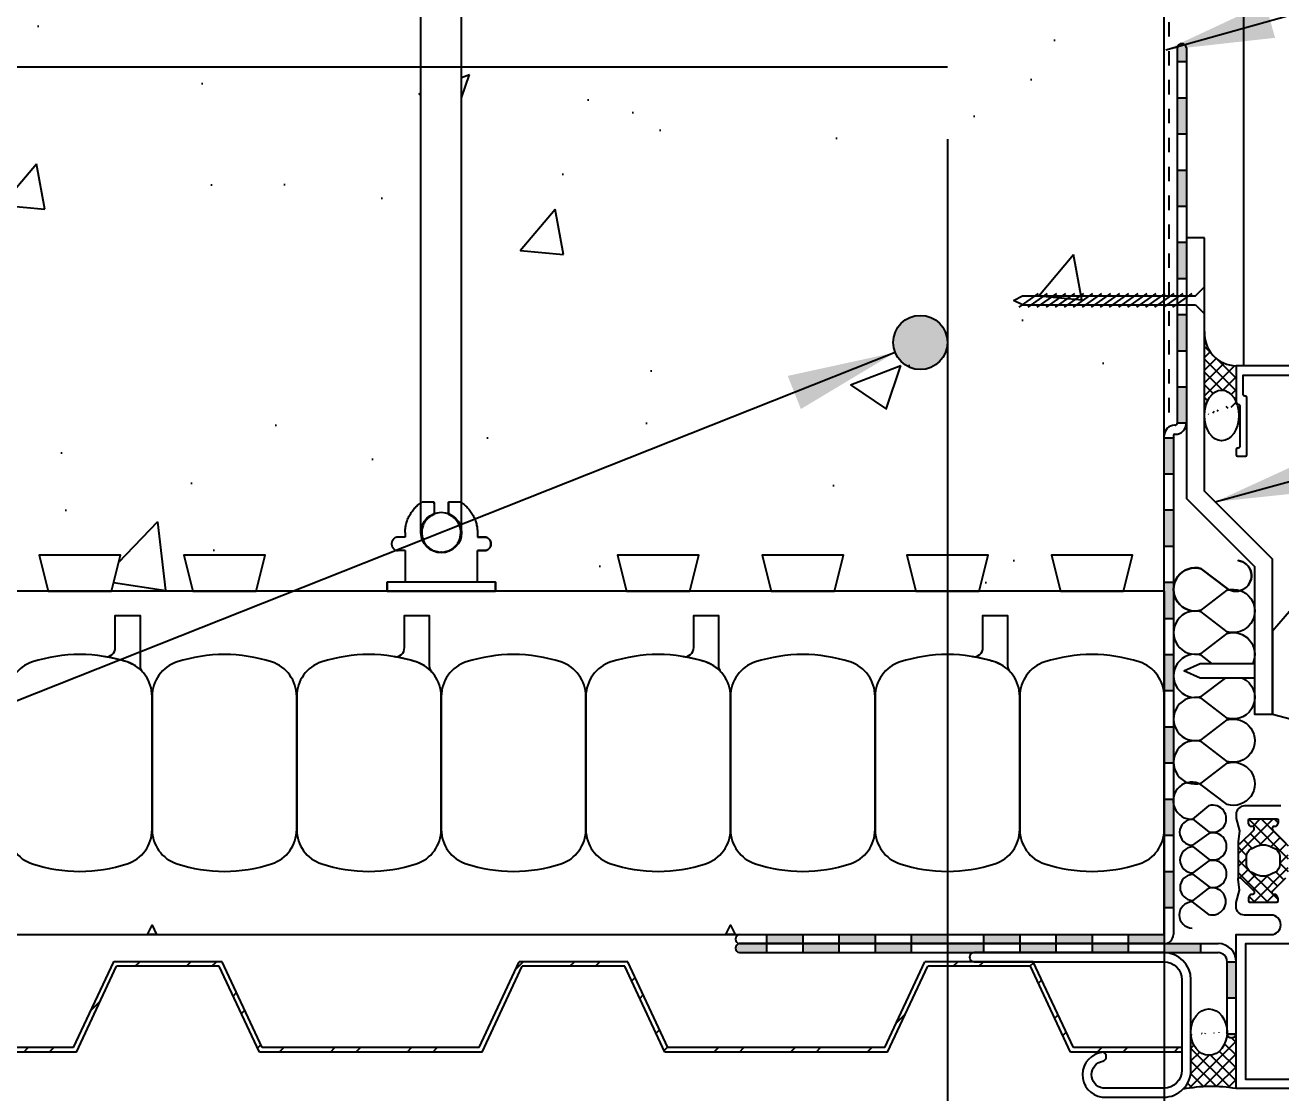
# Model space of a CAD drawing. Header units: inches. Extents: x 2883.8 to 2914.4, y 405.8 to 448.2.
# Drawn here: x 2893.68 to 2902.37, y 432.66 to 440.05 of the extents above; entities that cross this region are included whole.
import ezdxf

# ---------------------------------------------------------------- set-up
doc = ezdxf.new("R2010")
doc.units = ezdxf.units.IN
doc.header["$LTSCALE"] = 0.5
doc.header["$MEASUREMENT"] = 0
doc.linetypes.add('DASHED2', pattern=[0.375, 0.25, -0.125])
doc.layers.get('0').update_dxf_attribs({"linetype": 'CONTINUOUS'})
doc.layers.get('Defpoints').update_dxf_attribs({"linetype": 'CONTINUOUS'})
for name, color, linetype in [('HATCH', 12, 'CONTINUOUS'), ('LINE18', 9, 'CONTINUOUS'), ('line25', 2, 'CONTINUOUS'), ('LINE50', 5, 'CONTINUOUS'), ('LINE65', 3, 'CONTINUOUS'), ('LINE9', 9, 'CONTINUOUS'), ('TEXT', 4, 'CONTINUOUS')]:
    doc.layers.add(name, color=color, linetype=linetype)
doc.styles.add('DIM', font='romans.shx', dxfattribs={"width": 0.7})
doc.dimstyles.new('ext_12', dxfattribs={"dimscale": 12, "dimtxt": 0.09375, "dimasz": 0.09375, "dimexe": 0.09375, "dimexo": 0.0625, "dimgap": 0.0625, "dimtad": 1, "dimdec": 1, "dimzin": 3, "dimdsep": 46, "dimlunit": 4, "dimtxsty": 'DIM', "dimcen": 0.09, "dimdle": 0.09375, "dimclrt": 4, "dimadec": 0, "dimazin": 0, "dimtfac": 1, "dimtdec": 1, "dimtmove": 2, "dimatfit": 3, "dimfxl": 0, "dimfrac": 2, "dimtolj": 1, "dimtzin": 0, "dimarcsym": 0})
doc.dimstyles.new('ext_8', dxfattribs={"dimscale": 8, "dimtxt": 0.09375, "dimasz": 0.09375, "dimexe": 0.09375, "dimexo": 0.0625, "dimgap": 0.0625, "dimtad": 1, "dimdec": 6, "dimzin": 3, "dimdsep": 46, "dimlunit": 4, "dimtxsty": 'DIM', "dimcen": 0.09, "dimdle": 0.09375, "dimclrt": 4, "dimadec": 0, "dimazin": 0, "dimtfac": 1, "dimtdec": 6, "dimtmove": 2, "dimatfit": 3, "dimfxl": 0, "dimfrac": 2, "dimtolj": 1, "dimtzin": 0, "dimarcsym": 0})

# ---------------------------------------------------------------- blocks, each defined once
blk = doc.blocks.new('WEB_6_CENTRE_TOP')
for p, q in [((5.688, 0.1406), (0, 0.1406)), ((5.688, -0.1406), (0, -0.1406))]:
    blk.add_line(p, q)
for centre in [(0, 0), (5.688, 0)]:
    blk.add_circle(centre, 0.1406)
blk = doc.blocks.new('Connector')
blk.add_point((0.2709, 0))
at = {"layer": 'LINE9'}
for p, q in [((0, 0.375), (0, -0.375)), ((0.0624, -0.375), (0.0624, 0.375)), ((0.2812, 0.25), (0.0624, 0.25))]:
    blk.add_line(p, q, dxfattribs=at)
for points, weights in [([(0.0074, 0.375), (0.0037, 0.375), (0, 0.375)], [1, 0.972587069138, 0.950305488115]), ([(0.3272, 0.3435), (0.3082, 0.3435), (0.2812, 0.3166), (0.2812, 0.2975)], [1, 0.85355339, 0.85355339, 1]), ([(0.3281, 0.3435), (0.3272, 0.3435), (0.3272, 0.3435)], [1, 0.70710678, 1]), ([(0.375, 0.2975), (0.375, 0.3166), (0.348, 0.3435), (0.329, 0.3435)], [1, 0.85355339, 0.85355339, 1]), ([(0.4059, 0.25), (0.5456, 0.25), (0.6188, 0.131)], [0.958404415409, 0.794674173519, 0.864651571113]), ([(0.6188, 0.0524), (0.6117, 0.049), (0.6038, 0.049)], [0.83615024178, 0.892081430621, 1]), ([(0.6038, -0.049), (0.6117, -0.049), (0.6188, -0.0524)], [1, 0.89208144177, 0.836150253337]), ([(0.6188, -0.131), (0.5456, -0.25), (0.4059, -0.25)], [0.864651574428, 0.794674169686, 0.958404415195]), ([(0.2812, -0.2975), (0.2812, -0.3166), (0.3082, -0.3435), (0.3272, -0.3435)], [1, 0.85355339, 0.85355339, 1]), ([(0.3272, -0.3435), (0.2812, -0.3435), (0.2812, -0.2975)], [1, 0.70710678, 1]), ([(0.329, -0.3435), (0.348, -0.3435), (0.375, -0.3166), (0.375, -0.2975)], [1, 0.85355339, 0.85355339, 1]), ([(0.375, -0.2975), (0.375, -0.3435), (0.329, -0.3435)], [1, 0.70710678, 1]), ([(0, -0.375), (0.0037, -0.375), (0.0074, -0.375)], [0.950305488115, 0.972587069138, 1])]:
    blk.add_rational_spline(points, weights, degree=2, dxfattribs=at)
for points, degree in [([(0, 0.375), (0.0024, 0.375), (0.0049, 0.375), (0.0074, 0.375)], 3), ([(0.0074, 0.375), (0.0214, 0.375), (0.0507, 0.375), (0.0624, 0.375), (0.0624, 0.375)], 3), ([(0.2812, 0.25), (0.2812, 0.2975)], 1), ([(0.3272, 0.3435), (0.3272, 0.3435), (0.3277, 0.3435), (0.3281, 0.3435)], 3), ([(0.3281, 0.3435), (0.3285, 0.3435), (0.329, 0.3435), (0.329, 0.3435)], 3), ([(0.375, 0.25), (0.375, 0.2975)], 1), ([(0.4059, 0.25), (0.375, 0.25)], 1), ([(0.6188, 0.131), (0.6188, 0.0524)], 1), ([(0.6038, 0.049), (0.5317, 0.049)], 1), ([(0.6038, 0.049), (0.609, 0.049), (0.6142, 0.0502), (0.6188, 0.0524)], 3), ([(0.5317, -0.049), (0.6038, -0.049)], 1), ([(0.6038, -0.049), (0.5798, -0.049), (0.5557, -0.049), (0.5317, -0.049)], 3), ([(0.6188, -0.0524), (0.6142, -0.0502), (0.609, -0.049), (0.6038, -0.049)], 3), ([(0.6188, -0.0524), (0.6188, -0.131)], 1), ([(0.0624, -0.25), (0.2812, -0.25)], 1), ([(0.2812, -0.2975), (0.2812, -0.25)], 1), ([(0.2812, -0.25), (0.2812, -0.2975)], 1), ([(0.375, -0.25), (0.375, -0.2975)], 1), ([(0.375, -0.2975), (0.375, -0.25)], 1), ([(0.4059, -0.25), (0.375, -0.25)], 1), ([(0.3281, -0.3435), (0.3277, -0.3435), (0.3272, -0.3435), (0.3272, -0.3435)], 3), ([(0.329, -0.3435), (0.329, -0.3435), (0.3285, -0.3435), (0.3281, -0.3435)], 3), ([(0.0074, -0.375), (0.0049, -0.375), (0.0024, -0.375), (0, -0.375)], 3), ([(0.0624, -0.375), (0.0624, -0.375), (0.0507, -0.375), (0.0214, -0.375), (0.0074, -0.375)], 3)]:
    blk.add_open_spline(points, degree=degree, dxfattribs=at)
for points, weights, knots in [([(0.0624, 0.375), (0.0624, 0.375), (0.0463, 0.375), (0.0302, 0.375), (0.0074, 0.375)], [0.868718858569, 0.861102746415, 1, 0.861102734288, 0.868718859898], [0, 0, 0, 0.5, 0.5, 1, 1, 1]), ([(0.5317, 0.049), (0.4717, 0.2031), (0.3327, 0.1134), (0.157, 0), (0.3327, -0.1134), (0.4717, -0.2031), (0.5317, -0.049)], [0.899508922286, 0.599718215298, 1, 0.54226024, 1, 0.599718224335, 0.899508908749], [0, 0, 0, 0.318112, 0.318112, 0.681888, 0.681888, 1, 1, 1]), ([(0.0074, -0.375), (0.0302, -0.375), (0.0463, -0.375), (0.0624, -0.375), (0.0624, -0.375)], [0.868718859319, 0.861102739573, 1, 0.861102742958, 0.868718858948], [0, 0, 0, 0.5, 0.5, 1, 1, 1])]:
    blk.add_rational_spline(points, weights, degree=2, knots=knots, dxfattribs=at)
for points in [[(0.4059, 0.25), (0.4059, 0.25), (0.4059, 0.25), (0.4059, 0.25), (0.4059, 0.25), (0.4059, 0.25), (0.4059, 0.25)], [(0.4059, 0.25), (0.4059, 0.25), (0.4059, 0.25), (0.4059, 0.25), (0.4059, 0.25), (0.4059, 0.25), (0.4059, 0.25)], [(0.4059, 0.25), (0.4059, 0.25), (0.4059, 0.25), (0.4059, 0.25), (0.4059, 0.25), (0.4059, 0.25), (0.4059, 0.25)], [(0.4059, 0.25), (0.4059, 0.25), (0.4059, 0.25), (0.4059, 0.25), (0.4059, 0.25), (0.4059, 0.25), (0.4059, 0.25)], [(0.4059, 0.25), (0.4059, 0.25), (0.4059, 0.25), (0.4059, 0.25), (0.4059, 0.25), (0.4059, 0.25), (0.4059, 0.25)], [(0.4059, 0.25), (0.4059, 0.25), (0.4059, 0.25), (0.4059, 0.25), (0.4059, 0.25), (0.4059, 0.25), (0.4059, 0.25)], [(0.4059, 0.25), (0.4059, 0.25), (0.4059, 0.25), (0.4059, 0.25), (0.4059, 0.25), (0.4059, 0.25), (0.4059, 0.25)], [(0.4059, 0.25), (0.4059, 0.25), (0.4059, 0.25), (0.4059, 0.25), (0.4059, 0.25), (0.4059, 0.25), (0.4059, 0.25)], [(0.4059, 0.25), (0.4059, 0.25), (0.4059, 0.25), (0.4059, 0.25), (0.4059, 0.25), (0.4059, 0.25), (0.4059, 0.25)], [(0.4059, 0.25), (0.4059, 0.25), (0.4059, 0.25), (0.4059, 0.25), (0.4059, 0.25), (0.4059, 0.25), (0.4059, 0.25)], [(0.4059, 0.25), (0.4059, 0.25), (0.4059, 0.25), (0.4059, 0.25), (0.4059, 0.25), (0.4059, 0.25), (0.4059, 0.25)], [(0.4059, 0.25), (0.4059, 0.25), (0.4059, 0.25), (0.4059, 0.25), (0.4059, 0.25), (0.4059, 0.25), (0.4059, 0.25)], [(0.4059, 0.25), (0.4059, 0.25), (0.4059, 0.25), (0.4059, 0.25), (0.4059, 0.25), (0.4059, 0.25), (0.4059, 0.25)], [(0.4059, 0.25), (0.4059, 0.25), (0.4059, 0.25), (0.4059, 0.25), (0.4059, 0.25), (0.4059, 0.25), (0.4059, 0.25)], [(0.4059, 0.25), (0.4059, 0.25), (0.4059, 0.25), (0.4059, 0.25), (0.4059, 0.25), (0.4059, 0.25), (0.4059, 0.25)], [(0.4059, 0.25), (0.4059, 0.25), (0.4059, 0.25), (0.4059, 0.25), (0.4059, 0.25), (0.4059, 0.25), (0.4059, 0.25)], [(0.4059, 0.25), (0.4059, 0.25), (0.4059, 0.25), (0.4059, 0.25), (0.4059, 0.25), (0.4059, 0.25), (0.4059, 0.25)], [(0.4059, 0.25), (0.4059, 0.25), (0.4059, 0.25), (0.4059, 0.25), (0.4059, 0.25), (0.4059, 0.25), (0.4059, 0.25)], [(0.4059, 0.25), (0.4059, 0.25), (0.4059, 0.25), (0.4059, 0.25), (0.4059, 0.25), (0.4059, 0.25), (0.4059, 0.25)], [(0.4059, 0.25), (0.4059, 0.25), (0.4059, 0.25), (0.4059, 0.25), (0.4059, 0.25), (0.4059, 0.25), (0.4059, 0.25)], [(0.4059, 0.25), (0.4059, 0.25), (0.4059, 0.25), (0.4059, 0.25), (0.4059, 0.25), (0.4059, 0.25), (0.4059, 0.25)], [(0.4059, 0.25), (0.4059, 0.25), (0.4059, 0.25), (0.4059, 0.25), (0.4059, 0.25), (0.4059, 0.25), (0.4059, 0.25)], [(0.4059, 0.25), (0.4059, 0.25), (0.4059, 0.25), (0.4059, 0.25), (0.4059, 0.25), (0.4059, 0.25), (0.4059, 0.25)], [(0.4059, 0.25), (0.4059, 0.25), (0.4059, 0.25), (0.4059, 0.25), (0.4059, 0.25), (0.4059, 0.25), (0.4059, 0.25)], [(0.6188, 0.131), (0.6188, 0.131), (0.6188, 0.131), (0.6188, 0.131), (0.6188, 0.131), (0.6188, 0.131), (0.6188, 0.131)], [(0.6188, 0.131), (0.6188, 0.131), (0.6188, 0.131), (0.6188, 0.131), (0.6188, 0.131), (0.6188, 0.131), (0.6188, 0.131)], [(0.6188, 0.131), (0.6188, 0.131), (0.6188, 0.131), (0.6188, 0.131), (0.6188, 0.131), (0.6188, 0.131), (0.6188, 0.131)], [(0.6188, 0.131), (0.6188, 0.131), (0.6188, 0.131), (0.6188, 0.131), (0.6188, 0.131), (0.6188, 0.131), (0.6188, 0.131)], [(0.5317, 0.049), (0.5317, 0.049), (0.5317, 0.049), (0.5317, 0.049), (0.5317, 0.049), (0.5317, 0.049), (0.5317, 0.049)], [(0.5317, 0.049), (0.5317, 0.049), (0.5317, 0.049), (0.5317, 0.049), (0.5317, 0.049), (0.5317, 0.049), (0.5317, 0.049)], [(0.5317, 0.049), (0.5317, 0.049), (0.5317, 0.049), (0.5317, 0.049), (0.5317, 0.049), (0.5317, 0.049), (0.5317, 0.049)], [(0.5317, 0.049), (0.5317, 0.049), (0.5317, 0.049), (0.5317, 0.049), (0.5317, 0.049), (0.5317, 0.049), (0.5317, 0.049)], [(0.5317, 0.049), (0.5317, 0.049), (0.5317, 0.049), (0.5317, 0.049), (0.5317, 0.049), (0.5317, 0.049), (0.5317, 0.049)], [(0.5317, 0.049), (0.5317, 0.049), (0.5317, 0.049), (0.5317, 0.049), (0.5317, 0.049), (0.5317, 0.049), (0.5317, 0.049)], [(0.5317, 0.049), (0.5317, 0.049), (0.5317, 0.049), (0.5317, 0.049), (0.5317, 0.049), (0.5317, 0.049), (0.5317, 0.049)], [(0.5317, 0.049), (0.5317, 0.049), (0.5317, 0.049), (0.5317, 0.049), (0.5317, 0.049), (0.5317, 0.049), (0.5317, 0.049)], [(0.5317, 0.049), (0.5317, 0.049), (0.5317, 0.049), (0.5317, 0.049), (0.5317, 0.049), (0.5317, 0.049), (0.5317, 0.049)], [(0.5317, 0.049), (0.5317, 0.049), (0.5317, 0.049), (0.5317, 0.049), (0.5317, 0.049), (0.5317, 0.049), (0.5317, 0.049)], [(0.6038, 0.049), (0.6038, 0.049), (0.6038, 0.049), (0.6038, 0.049), (0.6038, 0.049), (0.6038, 0.049), (0.6038, 0.049)], [(0.6038, 0.049), (0.6038, 0.049), (0.6038, 0.049), (0.6038, 0.049), (0.6038, 0.049), (0.6038, 0.049), (0.6038, 0.049)], [(0.6038, 0.049), (0.6038, 0.049), (0.6038, 0.049), (0.6038, 0.049), (0.6038, 0.049), (0.6038, 0.049), (0.6038, 0.049)], [(0.6038, 0.049), (0.6038, 0.049), (0.6038, 0.049), (0.6038, 0.049), (0.6038, 0.049), (0.6038, 0.049), (0.6038, 0.049)], [(0.5317, -0.049), (0.5317, -0.049), (0.5317, -0.049), (0.5317, -0.049), (0.5317, -0.049), (0.5317, -0.049), (0.5317, -0.049)], [(0.5317, -0.049), (0.5317, -0.049), (0.5317, -0.049), (0.5317, -0.049), (0.5317, -0.049), (0.5317, -0.049), (0.5317, -0.049)], [(0.5317, -0.049), (0.5317, -0.049), (0.5317, -0.049), (0.5317, -0.049), (0.5317, -0.049), (0.5317, -0.049), (0.5317, -0.049)], [(0.5317, -0.049), (0.5317, -0.049), (0.5317, -0.049), (0.5317, -0.049), (0.5317, -0.049), (0.5317, -0.049), (0.5317, -0.049)], [(0.6038, -0.049), (0.6038, -0.049), (0.6038, -0.049), (0.6038, -0.049), (0.6038, -0.049), (0.6038, -0.049), (0.6038, -0.049)], [(0.6038, -0.049), (0.6038, -0.049), (0.6038, -0.049), (0.6038, -0.049), (0.6038, -0.049), (0.6038, -0.049), (0.6038, -0.049)], [(0.6038, -0.049), (0.6038, -0.049), (0.6038, -0.049), (0.6038, -0.049), (0.6038, -0.049), (0.6038, -0.049), (0.6038, -0.049)], [(0.6038, -0.049), (0.6038, -0.049), (0.6038, -0.049), (0.6038, -0.049), (0.6038, -0.049), (0.6038, -0.049), (0.6038, -0.049)], [(0.6038, -0.049), (0.6038, -0.049), (0.6038, -0.049), (0.6038, -0.049), (0.6038, -0.049), (0.6038, -0.049), (0.6038, -0.049)], [(0.6038, -0.049), (0.6038, -0.049), (0.6038, -0.049), (0.6038, -0.049), (0.6038, -0.049), (0.6038, -0.049), (0.6038, -0.049)], [(0.6038, -0.049), (0.6038, -0.049), (0.6038, -0.049), (0.6038, -0.049), (0.6038, -0.049), (0.6038, -0.049), (0.6038, -0.049)], [(0.6038, -0.049), (0.6038, -0.049), (0.6038, -0.049), (0.6038, -0.049), (0.6038, -0.049), (0.6038, -0.049), (0.6038, -0.049)], [(0.6188, -0.131), (0.6188, -0.131), (0.6188, -0.131), (0.6188, -0.131), (0.6188, -0.131), (0.6188, -0.131), (0.6188, -0.131)], [(0.6188, -0.131), (0.6188, -0.131), (0.6188, -0.131), (0.6188, -0.131), (0.6188, -0.131), (0.6188, -0.131), (0.6188, -0.131)], [(0.6188, -0.131), (0.6188, -0.131), (0.6188, -0.131), (0.6188, -0.131), (0.6188, -0.131), (0.6188, -0.131), (0.6188, -0.131)], [(0.6188, -0.131), (0.6188, -0.131), (0.6188, -0.131), (0.6188, -0.131), (0.6188, -0.131), (0.6188, -0.131), (0.6188, -0.131)], [(0.4059, -0.25), (0.4059, -0.25), (0.4059, -0.25), (0.4059, -0.25), (0.4059, -0.25), (0.4059, -0.25), (0.4059, -0.25)], [(0.4059, -0.25), (0.4059, -0.25), (0.4059, -0.25), (0.4059, -0.25), (0.4059, -0.25), (0.4059, -0.25), (0.4059, -0.25)], [(0.4059, -0.25), (0.4059, -0.25), (0.4059, -0.25), (0.4059, -0.25), (0.4059, -0.25), (0.4059, -0.25), (0.4059, -0.25)], [(0.4059, -0.25), (0.4059, -0.25), (0.4059, -0.25), (0.4059, -0.25), (0.4059, -0.25), (0.4059, -0.25), (0.4059, -0.25)], [(0.4059, -0.25), (0.4059, -0.25), (0.4059, -0.25), (0.4059, -0.25), (0.4059, -0.25), (0.4059, -0.25), (0.4059, -0.25)], [(0.4059, -0.25), (0.4059, -0.25), (0.4059, -0.25), (0.4059, -0.25), (0.4059, -0.25), (0.4059, -0.25), (0.4059, -0.25)], [(0.4059, -0.25), (0.4059, -0.25), (0.4059, -0.25), (0.4059, -0.25), (0.4059, -0.25), (0.4059, -0.25), (0.4059, -0.25)], [(0.4059, -0.25), (0.4059, -0.25), (0.4059, -0.25), (0.4059, -0.25), (0.4059, -0.25), (0.4059, -0.25), (0.4059, -0.25)], [(0.4059, -0.25), (0.4059, -0.25), (0.4059, -0.25), (0.4059, -0.25), (0.4059, -0.25), (0.4059, -0.25), (0.4059, -0.25)], [(0.4059, -0.25), (0.4059, -0.25), (0.4059, -0.25), (0.4059, -0.25), (0.4059, -0.25), (0.4059, -0.25), (0.4059, -0.25)], [(0.4059, -0.25), (0.4059, -0.25), (0.4059, -0.25), (0.4059, -0.25), (0.4059, -0.25), (0.4059, -0.25), (0.4059, -0.25)]]:
    blk.add_open_spline(points, degree=3, knots=[0, 0, 0, 0, 1, 1, 1, 1, 1, 1, 1], dxfattribs=at)
blk = doc.blocks.new('*D9')
at = {"layer": 'Defpoints', "color": 0}
for p in [(2900.0624, 439.7588), (2901.5624, 436.1315), (2901.5624, 428.3287)]:
    blk.add_point(p, dxfattribs=at)
at = {"layer": 'TEXT', "color": 0, "lineweight": -2}
for p, q in [((2900.0624, 439.2588), (2900.0624, 427.5787)), ((2901.5624, 435.6315), (2901.5624, 427.5787)), ((2899.5624, 428.3287), (2899.0624, 428.3287)), ((2900.0624, 428.3287), (2901.5624, 428.3287)), ((2902.0624, 428.3287), (2902.5624, 428.3287))]:
    blk.add_line(p, q, dxfattribs=at)
at = {"layer": 'TEXT', "color": 0}
for points in [[(2899.5624, 428.412), (2899.5624, 428.2453), (2900.0624, 428.3287)], [(2902.0624, 428.412), (2902.0624, 428.2453), (2901.5624, 428.3287)]]:
    blk.add_solid(points, dxfattribs=at)
at = {"layer": 'TEXT', "color": 4, "insert": (2900.7908, 426.0118), "char_height": 0.5, "attachment_point": 5, "style": 'DIM'}
blk.add_mtext('\\A1;1 1/2" \\P (38mm)MIN. \\PCOVER', dxfattribs=at)

msp = doc.modelspace()

# ---------------------------------------------------------------- hatches: boundary and pattern name
at = {"layer": 'HATCH'}
h = msp.add_hatch(dxfattribs=at)
h.set_pattern_fill('AR-CONC', color=256, scale=0.5)
h.set_pattern_definition([(50, (0, 0), (3.586301, -0.3137607), [0.375, -4.125]), (355, (0, 0), (-0.6937567, 3.7609607), [0.3, -3.3]), (100.45144, (0.299, -0.026), (2.8925442, 3.4472), [0.318701, -3.5057106]), (46.1842, (0, 1), (5.3362067, -0.8275964), [0.5625, -6.1875]), (96.63564, (0.4447, 0.931), (4.67331, 4.870593), [0.478052, -5.258569]), (351.18416, (0, 1), (4.67331, 4.870593), [0.45, -4.95]), (21, (0.5, 0.75), (2.9845353, -2.0130945), [0.375, -4.125]), (326, (0.5, 0.75), (1.2165767, 3.62575), [0.3, -3.3]), (71.45144, (0.7487, 0.5822), (4.201112, 1.6126558), [0.318701, -3.5057106]), (37.5, (0, 0), (0.0607993, 1.66446927), [0, -3.26, 0, -3.35, 0, -3.3125]), (7.5, (0, 0), (1.3153477, 1.9720586), [0, -1.91, 0, -3.185, 0, -1.2625]), (327.5, (-1.115, 0), (2.6691122, -0.11277436), [0, -1.25, 0, -3.9, 0, -5.175]), (317.5, (-1.615, 0), (2.9159308, 0.500525), [0, -1.625, 0, -2.59, 0, -3.675])])
h.paths.add_polyline_path([(2889.4373201, 442.6315058), (2889.84353, 442.6315058), (2889.781198, 442.3815058), (2890.34353, 442.3815058), (2890.281198, 442.6315058), (2890.84353, 442.6315058), (2890.781198, 442.3815058), (2891.34353, 442.3815058), (2891.281198, 442.6315058), (2891.84353, 442.6315058), (2891.781198, 442.3815058), (2892.34353, 442.3815058), (2892.281198, 442.6315058), (2892.84353, 442.6315058), (2892.781198, 442.3815058), (2893.34353, 442.3815058), (2893.281198, 442.6315058), (2893.84353, 442.6315058), (2893.781198, 442.3815058), (2894.34353, 442.3815058), (2894.281198, 442.6315058), (2894.84353, 442.6315058), (2894.781198, 442.3815058), (2895.34353, 442.3815058), (2895.281198, 442.6315058), (2896.1873648, 442.6315058), (2896.1873648, 442.569088), (2896.3123645, 442.569088), (2896.3123645, 442.3502884), (2896.2648646, 442.3502884), (2896.2314097, 442.3358599), (2896.2188725, 442.3016913), (2896.2326387, 442.2697135), (2896.2648646, 442.2565386), (2896.3123645, 442.2565386), (2896.3169559, 442.1778962), (2896.3441243, 442.1036413), (2896.3779774, 442.0567653), (2896.4216943, 442.0189204), (2896.4216943, 436.7441616), (2896.3708201, 436.6981502), (2896.334366, 436.640044), (2896.315123, 436.5745283), (2896.3123645, 436.5065433), (2896.2648646, 436.5065433), (2896.2326387, 436.4933684), (2896.2188725, 436.4613906), (2896.2314097, 436.427222), (2896.2648646, 436.4127935), (2896.3123645, 436.4127935), (2896.3123645, 436.193994), (2896.1873648, 436.193994), (2896.1873648, 436.1315058), (2895.281198, 436.1315058), (2895.34353, 436.3815058), (2894.781198, 436.3815058), (2894.84353, 436.1315058), (2894.281198, 436.1315058), (2894.34353, 436.3815058), (2893.781198, 436.3815058), (2893.84353, 436.1315058), (2893.281198, 436.1315058), (2893.34353, 436.3815058), (2892.781198, 436.3815058), (2892.84353, 436.1315058), (2892.281198, 436.1315058), (2892.34353, 436.3815058), (2891.781198, 436.3815058), (2891.84353, 436.1315058), (2891.281198, 436.1315058), (2891.34353, 436.3815058), (2890.781198, 436.3815058), (2890.84353, 436.1315058), (2890.281198, 436.1315058), (2890.34353, 436.3815058), (2889.781198, 436.3815058), (2889.84353, 436.1315058), (2889.4373201, 436.1315058), (2889.4373201, 437.8817097), (2888.4373201, 438.8817097), (2890.4373201, 438.8817097), (2889.4373201, 439.8817097)])
h.paths.add_polyline_path([(2896.9373633, 442.6315384), (2897.84353, 442.6315058), (2897.781198, 442.3815058), (2898.34353, 442.3815058), (2898.281198, 442.6315058), (2898.84353, 442.6315058), (2898.781198, 442.3815058), (2899.34353, 442.3815058), (2899.281198, 442.6315058), (2899.84353, 442.6315058), (2899.781198, 442.3815058), (2900.34353, 442.3815058), (2900.281198, 442.6315058), (2900.84353, 442.6315058), (2900.781198, 442.3815058), (2901.34353, 442.3815058), (2901.2811917, 442.6315313), (2901.562364, 442.6315384), (2901.562364, 436.1315058), (2901.281198, 436.1315058), (2901.34353, 436.3815058), (2900.781198, 436.3815058), (2900.84353, 436.1315058), (2900.281198, 436.1315058), (2900.34353, 436.3815058), (2899.781198, 436.3815058), (2899.84353, 436.1315058), (2899.281198, 436.1315058), (2899.34353, 436.3815058), (2898.781198, 436.3815058), (2898.84353, 436.1315058), (2898.281198, 436.1315058), (2898.34353, 436.3815058), (2897.781198, 436.3815058), (2897.84353, 436.1315058), (2896.9373633, 436.1315058), (2896.9373632, 436.193994), (2896.8123635, 436.193994), (2896.8123635, 436.4127935), (2896.8606354, 436.4128), (2896.893281, 436.4271824), (2896.9058633, 436.4605434), (2896.8926622, 436.4927961), (2896.8606357, 436.5065368), (2896.8123635, 436.5065433), (2896.8096011, 436.5745548), (2896.7903399, 436.6400931), (2896.7538559, 436.6982123), (2896.7029443, 436.7442224), (2896.7029443, 442.0188595), (2896.7467136, 442.0567249), (2896.7806031, 442.1036402), (2896.8077721, 442.1778955), (2896.8123635, 442.2565386), (2896.8598634, 442.2565386), (2896.89239, 442.2700114), (2896.9058633, 442.303851), (2896.8925453, 442.3366596), (2896.8598634, 442.3502884), (2896.8123635, 442.3502884), (2896.8123635, 442.569088), (2896.9373632, 442.569088)])
h = msp.add_hatch(color=7, dxfattribs=at)
h.dxf.hatch_style = 1
h.paths.add_polyline_path([(2898.812364, 433.6940058), (2898.624864, 433.6940058, 0.860780181), (2898.624864, 433.6315058), (2898.812364, 433.6315058)])
h.paths.add_polyline_path([(2899.062364, 433.7565058), (2898.812364, 433.7565058), (2898.812364, 433.6940058), (2899.062364, 433.6940058)])
h.paths.add_polyline_path([(2899.312364, 433.6940058), (2899.062364, 433.6940058), (2899.062364, 433.6315058), (2899.312364, 433.6315058)])
h.paths.add_polyline_path([(2899.562364, 433.7565058), (2899.312364, 433.7565058), (2899.312364, 433.6940058), (2899.562364, 433.6940058)])
h.paths.add_polyline_path([(2899.812364, 433.6940058), (2899.562364, 433.6940058), (2899.562364, 433.6315058), (2899.812364, 433.6315058)])
h.paths.add_polyline_path([(2900.062364, 433.7565058), (2899.812364, 433.7565058), (2899.812364, 433.6940058), (2900.062364, 433.6940058)])
h.paths.add_polyline_path([(2900.312364, 433.6940058), (2900.062364, 433.6940058), (2900.062364, 433.6315058), (2900.312364, 433.6315058)])
h.paths.add_polyline_path([(2900.562364, 433.7565058), (2900.312364, 433.7565058), (2900.312364, 433.6940058), (2900.562364, 433.6940058)])
h.paths.add_polyline_path([(2900.812364, 433.6940058), (2900.562364, 433.6940058), (2900.562364, 433.6315062), (2900.812364, 433.6315061)])
h.paths.add_polyline_path([(2901.062364, 433.7565058), (2900.812364, 433.7565058), (2900.812364, 433.6940058), (2901.062364, 433.6940058)])
h.paths.add_polyline_path([(2901.312364, 433.6940058), (2901.062364, 433.6940058), (2901.062364, 433.631506), (2901.312364, 433.6315059)])
h.paths.add_polyline_path([(2901.562364, 433.7565058), (2901.312364, 433.7565058), (2901.312364, 433.6940058), (2901.562364, 433.6940058)])
h.paths.add_polyline_path([(2901.812364, 433.6940058), (2901.562364, 433.6940058), (2901.562364, 433.6315058), (2901.812364, 433.6315058)])
h.paths.add_polyline_path([(2902.0589648, 433.5690058), (2901.9964648, 433.5690058), (2901.9964648, 433.3190058), (2902.0589648, 433.3190058)])
h.paths.add_polyline_path([(2902.0588326, 433.0690058), (2901.9965971, 433.0690058, 0.870728546)])
h.paths.add_polyline_path([(2901.624864, 434.1940058), (2901.562364, 434.1940058), (2901.562364, 433.9440058), (2901.624864, 433.9440058)])
h.paths.add_polyline_path([(2901.624864, 434.665065, -0.056600039), (2901.6242064, 434.6940058), (2901.562364, 434.6940058), (2901.562364, 434.4440058), (2901.624864, 434.4440058)])
h.paths.add_polyline_path([(2901.624864, 435.1940058), (2901.562364, 435.1940058), (2901.562364, 434.9440058), (2901.624864, 434.9440058)])
h.paths.add_polyline_path([(2901.624864, 435.6940058), (2901.562364, 435.6940058), (2901.562364, 435.4440058), (2901.624864, 435.4440058)])
h.paths.add_polyline_path([(2901.624864, 436.1940058), (2901.562364, 436.1940058), (2901.562364, 435.9440058), (2901.624864, 435.9440058)])
h.paths.add_polyline_path([(2901.624864, 436.6940058), (2901.562364, 436.6940058), (2901.562364, 436.4440058), (2901.624864, 436.4440058)])
h.paths.add_polyline_path([(2901.624864, 437.1940058), (2901.562364, 437.1940058), (2901.562364, 436.9440058), (2901.624864, 436.9440058)])
h.paths.add_polyline_path([(2901.7152148, 437.5458348), (2901.6527148, 437.5458348), (2901.6527148, 437.2958348), (2901.7152148, 437.2958348)])
h.paths.add_polyline_path([(2901.7152148, 438.0458348), (2901.6527148, 438.0458348), (2901.6527148, 437.7958348), (2901.7152148, 437.7958348)])
h.paths.add_polyline_path([(2901.7152148, 438.5458348), (2901.6527148, 438.5458348), (2901.6527148, 438.2958348), (2901.7152148, 438.2958348)])
h.paths.add_polyline_path([(2901.7152148, 439.0458348), (2901.6527148, 439.0458348), (2901.6527148, 438.7958348), (2901.7152148, 438.7958348)])
h.paths.add_polyline_path([(2901.7152148, 439.5458348), (2901.6527148, 439.5458348), (2901.6527148, 439.2958348), (2901.7152148, 439.2958348)])
h.paths.add_polyline_path([(2901.7152148, 439.8923034, 0.885237888), (2901.6527148, 439.8923034), (2901.6527148, 439.7958348), (2901.7152148, 439.7958348)])
h = msp.add_hatch(dxfattribs=at)
h.set_pattern_fill('ANSI37', color=256, scale=0.5, angle=90, style=0)
edge = h.paths.add_edge_path()
edge.add_ellipse((2901.8710643, 433.0816917), major_axis=(0, -0.1604674), ratio=0.781471039, start_angle=-83.51982974, end_angle=90, ccw=False)
edge.add_line((2901.7464648, 433.0635815), (2901.7464648, 432.8190058))
edge.add_arc((2901.5589648, 432.8190058), 0.1875, -45, 0, ccw=False)
edge.add_arc((2901.8894306, 431.6642857), 1.0411163, 80.62828382, 100.95677121, ccw=False)
edge.add_line((2902.0589648, 432.6915058), (2902.0589648, 433.0690058))
edge.add_arc((2902.0277821, 433.0734017), 0.031491, 186.02171291, 351.97587631, ccw=False)
edge.add_line((2901.9964648, 433.0700981), (2901.9964648, 433.0816917))
edge = h.paths.add_edge_path()
edge.add_ellipse((2901.958911, 437.3477444), major_axis=(0, 0.1754127), ratio=0.67666753, start_angle=-57.31939609, end_angle=90, ccw=False)
edge.add_line((2902.0588167, 437.4424595), (2902.0588167, 437.6915058))
edge.add_arc((2902.0640565, 437.9156189), 0.2241743, 183.12184608, 268.66066598, ccw=False)
edge.add_line((2901.8402148, 437.9034105), (2901.8402148, 437.3477444))
h = msp.add_hatch(dxfattribs=at)
h.set_pattern_fill('ANSI37', color=256, scale=0.5, angle=90, style=0)
h.set_pattern_definition([(135, (3423.67642, -2286.6965), (-0.0441941738, -0.0441941738), []), (225, (3423.67642, -2286.6965), (0.0441941738, -0.0441941738), [])])
h.paths.add_polyline_path([(2903.2178516, 433.9465756), (2903.4647818, 433.9465756, -0.973119194), (2903.4699578, 433.7566469), (2903.2179048, 433.7565059, -1.000279793)])
h.paths.add_polyline_path([(2903.3413167, 433.7640058, 1), (2903.3413167, 433.9390756, 1)], flags=16)
h.paths.add_polyline_path([(2903.5592841, 435.1174053), (2903.5592841, 435.2422992, -0.392740857), (2903.5850059, 435.2228346), (2903.6959836, 434.9465756), (2903.5914137, 434.9465756, 0.3145636), (2903.2481354, 435.0004484), (2903.2216232, 435.0044839), (2903.2216232, 435.0309531, -0.14944307), (2903.340687, 435.1334384), (2903.3412841, 435.1334384, 0.192913489), (2903.3620015, 435.1417407, -0.089226471), (2903.4560545, 435.1560392), (2903.4593837, 435.1371585, 0.315298789), (2903.4619794, 435.1345627)])
h.paths.add_polyline_path([(2902.180428, 434.4796634, 0.772597808), (2902.1657476, 434.5047062, -0.343148792), (2902.1543716, 434.5093304), (2902.1450366, 434.525499, -0.131652498), (2902.1439648, 434.529499), (2902.1439648, 434.5483554, -0.414213562), (2902.1519648, 434.5563554), (2902.3409648, 434.5563554, -0.414213562), (2902.3489648, 434.5483554), (2902.3489648, 434.529499, -0.131652498), (2902.3478931, 434.525499), (2902.3385581, 434.5093304, -0.343148792), (2902.3271821, 434.5047062, 0.772597808), (2902.3125017, 434.4796634), (2902.4199045, 434.3722607), (2902.4199045, 434.165751), (2902.3125017, 434.0583483, 0.772597808), (2902.3271821, 434.0333054, -0.343148792), (2902.3385581, 434.0286813), (2902.3478931, 434.0125127, -0.131652498), (2902.3489648, 434.0085127), (2902.3489648, 433.9896563, -0.414213562), (2902.3409648, 433.9816563), (2902.1519648, 433.9816563, -0.414213562), (2902.1439648, 433.9896563), (2902.1439648, 434.0085127, -0.131652498), (2902.1450366, 434.0125127), (2902.1543716, 434.0286813, -0.343148792), (2902.1657476, 434.0333054, 0.772597808), (2902.180428, 434.0583483), (2902.0730252, 434.165751), (2902.0730252, 434.3722607)])
h.paths.add_polyline_path([(2902.3614648, 434.2966671), (2902.3614648, 434.241495, -0.323848429), (2902.320227, 434.1845039, -0.32650162), (2902.1727027, 434.1845039, -0.32384844), (2902.1314648, 434.241495), (2902.1314648, 434.2966671, -0.323848435), (2902.1727027, 434.3536582, -0.32650162), (2902.320227, 434.3536582, -0.323848435)], flags=16)
h = msp.add_hatch(dxfattribs=at)
h.set_pattern_fill('ANSI32', color=256)
h.paths.add_polyline_path([(2889.4373201, 433.495672), (2889.6950694, 432.9429267), (2891.2348863, 432.9429267), (2891.5122597, 433.5377558), (2892.2224428, 433.5377558), (2892.4998162, 432.9429267), (2894.0396331, 432.9429267), (2894.3170064, 433.5377558), (2895.0271895, 433.5377558), (2895.3045629, 432.9429267), (2896.8443798, 432.9429267), (2897.1217532, 433.5377558), (2897.8319363, 433.5377558), (2898.1093097, 432.9429267), (2899.6491266, 432.9429267), (2899.9264999, 433.5377558), (2900.636683, 433.5377558), (2900.9140564, 432.9429267), (2901.6839648, 432.9429267), (2901.6839648, 432.9741767), (2900.9339648, 432.9741767), (2900.6565915, 433.5690058), (2899.9065915, 433.5690058), (2899.6292181, 432.9741767), (2898.1292181, 432.9741767), (2897.8518447, 433.5690058), (2897.1018447, 433.5690058), (2896.8244714, 432.9741767), (2895.3244714, 432.9741767), (2895.047098, 433.5690058), (2894.297098, 433.5690058), (2894.0197246, 432.9741767), (2892.5197246, 432.9741767), (2892.2423512, 433.5690058), (2891.4923512, 433.5690058), (2891.2149779, 432.9741767), (2889.7149779, 432.9741767), (2889.4376045, 433.5690058), (2889.4373201, 433.5690058)])
at = {"layer": 'LINE65'}
msp.add_hatch(color=256, dxfattribs=at).paths.add_polyline_path([(2899.6876078, 437.8528398, 1), (2900.0626078, 437.8528398, 1)])

# ---------------------------------------------------------------- linework, layer by layer
at = {"layer": 'HATCH', "color": 4, "linetype": 'DASHED2', "ltscale": 0.5}
msp.add_line((2901.593614, 445.0690058), (2901.593614, 437.3659506), dxfattribs=at)
at = {"layer": 'HATCH'}
for p, q in [((2901.7585648, 434.5543282), (2901.8712444, 434.4681922)), ((2901.7585648, 434.3743122), (2901.8734888, 434.4565817)), ((2902.0730252, 434.3964028), (2902.0730252, 434.1416089)), ((2901.7608092, 434.3627018), (2901.8734888, 434.2765657)), ((2901.7608092, 434.1826858), (2901.8736678, 434.2663059)), ((2901.7609881, 434.1724259), (2901.8736678, 434.0862899)), ((2901.7609881, 433.9924099), (2901.8682235, 434.0758304)), ((2901.7555439, 433.9819504), (2901.8682235, 433.8958144))]:
    msp.add_line(p, q, dxfattribs=at)
for points in [[(2901.8171878, 436.0007774, -1.331509839), (2901.8171878, 436.2879114), (2901.9969172, 436.1505204, 1.253868842), (2902.0739616, 436.3446658, -1.253868842), (2901.9969172, 436.1505204), (2901.8171878, 436.2879114, 1.331509839), (2901.8171878, 436.0007774), (2901.996832, 436.1386981, -1.331509839), (2901.996832, 435.851564), (2901.8171026, 435.9889551, 1.331509839), (2901.8171026, 435.701821), (2901.9967468, 435.8397417, -0.644573573), (2902.1738639, 435.632916, -0.644573573)], [(2901.8916906, 435.632916), (2901.8170174, 435.6899987, 1.331509839), (2901.8170174, 435.4028646), (2901.984458, 435.531416)], [(2902.1042001, 435.531416, -0.916663105), (2901.9966616, 435.2536512), (2901.8169322, 435.3910423, 1.331509839), (2901.8169322, 435.1039082), (2901.9965765, 435.2418289)], [(2901.9965765, 435.2418289, -1.331509839), (2901.9965765, 434.9546948), (2901.8168471, 435.0920859, 1.331509839), (2901.8168471, 434.8049518), (2901.9964913, 434.9428725, -1.331509839), (2901.9964913, 434.6557385), (2901.8167619, 434.7931295, 1.342812921), (2901.7585648, 434.5543282), (2901.8712444, 434.6482082, 0)]]:
    msp.add_lwpolyline(points, format="xyb", dxfattribs=at)
msp.add_lwpolyline([(2902.3303922, 434.3492334, -0.273456042), (2902.3614648, 434.2966671), (2902.3614648, 434.241495, -0.27345604), (2902.3303922, 434.1889287), (2902.3067301, 434.1759075, -0.256980507), (2902.1861996, 434.1759075), (2902.1625375, 434.1889287, -0.273456043), (2902.1314648, 434.241495), (2902.1314648, 434.2966671, -0.273456042), (2902.1625375, 434.3492334), (2902.1861996, 434.3622547, -0.256980507), (2902.3067301, 434.3622547)], format="xyb", close=True, dxfattribs=at)
for centre, radius, start, end in [((2902.0640565, 437.9156189), 0.2241743, 176.87815392, 268.66066598), ((2901.8973685, 434.5582002), 0.0937225, 253.81508574, 106.18491426), ((2901.7585648, 434.4643202), 0.090008, 90, 270), ((2901.8996129, 434.3665737), 0.0937225, 253.81508574, 106.18491426), ((2901.7608092, 434.2726938), 0.090008, 90, 270), ((2901.8997918, 434.1762979), 0.0937225, 253.81508574, 106.18491426), ((2901.7609881, 434.0824179), 0.090008, 90, 270), ((2901.8943476, 433.9858224), 0.0937225, 253.81508574, 106.18491426), ((2901.7555439, 433.8919424), 0.090008, 90, 270)]:
    msp.add_arc(centre, radius, start, end, dxfattribs=at)
at = {"layer": 'LINE18', "flags": 128}
msp.add_lwpolyline([(2902.1134249, 437.6915058), (2902.1134249, 445.5069136), (2889.4373201, 445.5069136)], dxfattribs=at)
at = {"layer": 'LINE18'}
for points in [[(2902.6838167, 437.6915058), (2902.0588167, 437.6915058), (2902.0588167, 437.4365058, 0.414213562), (2902.0688167, 437.4265058), (2902.0738167, 437.4265058, -0.414213562), (2902.0838167, 437.4165058), (2902.0838167, 437.1315058, -0.414213562), (2902.0738167, 437.1215058), (2902.0688167, 437.1215058, 0.414213562), (2902.0588167, 437.1115058), (2902.0588167, 437.0765058, 0.414213562), (2902.0688167, 437.0665058), (2902.1238167, 437.0665058, 0.414213562), (2902.1338167, 437.0765058), (2902.1338167, 437.4715058, 0.414213562), (2902.1238167, 437.4815058), (2902.1188167, 437.4815058, -0.414213562), (2902.1088167, 437.4915058), (2902.1088167, 437.6265058), (2902.6188167, 437.6265058)], [(2902.3689648, 434.6465058), (2902.1169648, 434.6465058, 0.414213562), (2902.0589648, 434.5885058), (2902.0589648, 434.5657135, 0.065543463), (2902.0598167, 434.559243), (2902.0825343, 434.4744597), (2902.0730998, 434.3976215, 0.713293068), (2902.0900963, 434.3893317), (2902.180428, 434.4796634, 0.772597808), (2902.1657476, 434.5047062, -0.343148792), (2902.1543716, 434.5093304), (2902.1450366, 434.525499, -0.131652498), (2902.1439648, 434.529499), (2902.1439648, 434.5483554, -0.414213562), (2902.1519648, 434.5563554), (2902.3409648, 434.5563554, -0.414213562), (2902.3489648, 434.5483554), (2902.3489648, 434.529499, -0.131652498), (2902.3478931, 434.525499), (2902.3385581, 434.5093304, -0.343148792), (2902.3271821, 434.5047062, 0.772597808), (2902.3125017, 434.4796634), (2902.4028334, 434.3893317, 0.713293068)], [(2902.6839648, 432.6915058), (2902.0589648, 432.6915058), (2902.0589648, 433.7565058), (2902.300613, 433.7565058, 1), (2902.300613, 433.8915058), (2902.1169648, 433.8915058, -0.414213562), (2902.0589648, 433.9495058), (2902.0589648, 433.9722982, -0.065543463), (2902.0598167, 433.9787687), (2902.0825343, 434.063552), (2902.0730998, 434.1403902, -0.713293068), (2902.0900963, 434.1486799), (2902.180428, 434.0583483, -0.772597808), (2902.1657476, 434.0333054, 0.343148792), (2902.1543716, 434.0286813), (2902.1450366, 434.0125127, 0.131652498), (2902.1439648, 434.0085127), (2902.1439648, 433.9896563, 0.414213562), (2902.1519648, 433.9816563), (2902.3409648, 433.9816563, 0.414213562), (2902.3489648, 433.9896563), (2902.3489648, 434.0085127, 0.131652498), (2902.3478931, 434.0125127), (2902.3385581, 434.0286813, 0.343148792), (2902.3271821, 434.0333054, -0.772597808), (2902.3125017, 434.0583483), (2902.4028334, 434.1486799, -0.713293068)]]:
    msp.add_lwpolyline(points, format="xyb", dxfattribs=at)
msp.add_lwpolyline([(2902.4846414, 436.0582021), (2902.3106073, 435.8545378), (2902.3106073, 435.2822897), (2902.4863546, 435.2351984)], dxfattribs=at)
msp.add_lwpolyline([(2902.6189648, 433.6915058), (2902.1239648, 433.6915058), (2902.1239648, 432.7565058), (2902.6189648, 432.7565058)], close=True, dxfattribs=at)
at = {"layer": 'line25'}
msp.add_line((2901.562364, 436.1315058), (2889.4373201, 436.1315058), dxfattribs=at)
for points in [[(2894.281198, 436.1315058), (2894.34353, 436.3815058), (2893.781198, 436.3815058), (2893.84353, 436.1315058)], [(2895.281198, 436.1315058), (2895.34353, 436.3815058), (2894.781198, 436.3815058), (2894.84353, 436.1315058)], [(2898.281198, 436.1315058), (2898.34353, 436.3815058), (2897.781198, 436.3815058), (2897.84353, 436.1315058)], [(2899.281198, 436.1315058), (2899.34353, 436.3815058), (2898.781198, 436.3815058), (2898.84353, 436.1315058)], [(2900.281198, 436.1315058), (2900.34353, 436.3815058), (2899.781198, 436.3815058), (2899.84353, 436.1315058)], [(2901.281198, 436.1315058), (2901.34353, 436.3815058), (2900.781198, 436.3815058), (2900.84353, 436.1315058)]]:
    msp.add_lwpolyline(points, close=True, dxfattribs=at)
at = {"layer": 'line25', "color": 12}
msp.add_arc((2901.8894306, 431.6642857), 1.0411163, 80.62828382, 100.95677121, dxfattribs=at)
for centre, major_axis, ratio, start_param, end_param in [((2901.958911, 437.3477444), (0, 0.1754127), 0.67666753, -14.137166941, -7.853981634), ((2901.8710643, 433.0816917), (0, -0.1604674), 0.781471039, -10.995574288, -4.71238898)]:
    msp.add_ellipse(centre, major_axis=major_axis, ratio=ratio, start_param=start_param, end_param=end_param, dxfattribs=at)
at = {"layer": 'LINE50'}
for p in [(2901.562364, 436.1315058), (2889.4373201, 433.7565058)]:
    msp.add_line(p, (2901.562364, 433.7565058), dxfattribs=at)
at = {"layer": 'LINE65', "flags": 128}
msp.add_lwpolyline([(2889.5601856, 439.7588442), (2900.062364, 439.7588442)], dxfattribs=at)
at = {"layer": 'LINE65'}
msp.add_circle((2899.8751078, 437.8528398), 0.1875, dxfattribs=at)
at = {"layer": 'LINE9'}
for p, q in [((2901.562364, 433.7565058), (2901.562364, 442.6315058)), ((2901.6527148, 437.2958348), (2901.6527148, 439.8923034)), ((2901.7152148, 439.8923034), (2901.7152148, 437.4440058)), ((2901.6527148, 439.7958348), (2901.7152148, 439.7958348)), ((2901.6527148, 439.5458348), (2901.7152148, 439.5458348)), ((2901.6527148, 439.2958348), (2901.7152148, 439.2958348)), ((2901.6527148, 439.0458348), (2901.7152148, 439.0458348)), ((2901.6527148, 438.7958348), (2901.7152148, 438.7958348)), ((2901.6527148, 438.5458348), (2901.7152148, 438.5458348)), ((2901.6527148, 438.2958348), (2901.7152148, 438.2958348)), ((2901.7777148, 438.1751401), (2901.8402148, 438.2376401)), ((2900.5191006, 438.1438901), (2900.5816006, 438.1751401)), ((2900.5816006, 438.1126401), (2900.5191006, 438.1438901)), ((2900.5592858, 438.0970151), (2900.6931747, 438.1907651)), ((2900.5816006, 438.1751401), (2901.7777148, 438.1751401)), ((2900.5816006, 438.1126401), (2901.7777148, 438.1126401)), ((2900.6217858, 438.0970151), (2900.7556747, 438.1907651)), ((2900.6842858, 438.0970151), (2900.8181747, 438.1907651)), ((2900.7467858, 438.0970151), (2900.8806747, 438.1907651)), ((2900.8092858, 438.0970151), (2900.9431747, 438.1907651)), ((2900.8717858, 438.0970151), (2901.0056747, 438.1907651)), ((2900.9342858, 438.0970151), (2901.0681747, 438.1907651)), ((2900.9967858, 438.0970151), (2901.1306747, 438.1907651)), ((2901.0592858, 438.0970151), (2901.1931747, 438.1907651)), ((2901.1217858, 438.0970151), (2901.2556747, 438.1907651)), ((2901.1842858, 438.0970151), (2901.3181747, 438.1907651)), ((2901.2467858, 438.0970151), (2901.3806747, 438.1907651)), ((2901.3092858, 438.0970151), (2901.4431747, 438.1907651)), ((2901.3717858, 438.0970151), (2901.5056747, 438.1907651)), ((2901.4342858, 438.0970151), (2901.5681747, 438.1907651)), ((2901.4967858, 438.0970151), (2901.6306747, 438.1907651)), ((2901.5592858, 438.0970151), (2901.6931747, 438.1907651)), ((2901.6217858, 438.0970151), (2901.7556747, 438.1907651)), ((2901.7777148, 438.1126401), (2901.8402148, 438.0501401)), ((2901.6527148, 438.0458348), (2901.7152148, 438.0458348)), ((2901.6527148, 437.7958348), (2901.7152148, 437.7958348)), ((2901.6527148, 437.5458348), (2901.7152148, 437.5458348)), ((2901.6370898, 437.2802098), (2901.632864, 437.2802098)), ((2901.6527148, 437.2958348), (2901.7152148, 437.2958348)), ((2901.562364, 437.1940058), (2901.624864, 437.1940058)), ((2901.624864, 437.2097098), (2901.624864, 433.7565058)), ((2901.632864, 437.2177098), (2901.6370898, 437.2177098)), ((2901.562364, 436.9440058), (2901.624864, 436.9440058)), ((2901.562364, 436.6940058), (2901.624864, 436.6940058)), ((2901.562364, 436.4440058), (2901.624864, 436.4440058)), ((2901.562364, 436.1940058), (2901.624864, 436.1940058)), ((2901.562364, 435.9440058), (2901.624864, 435.9440058)), ((2901.562364, 435.6940058), (2901.624864, 435.6940058)), ((2901.6981073, 435.582166), (2901.8101355, 435.632916)), ((2901.8101355, 435.632916), (2902.1856073, 435.632916)), ((2901.8101355, 435.531416), (2901.6981073, 435.582166)), ((2902.1856073, 435.531416), (2901.8101355, 435.531416)), ((2901.562364, 435.4440058), (2901.624864, 435.4440058)), ((2901.562364, 435.1940058), (2901.624864, 435.1940058)), ((2901.562364, 434.9440058), (2901.624864, 434.9440058)), ((2901.562364, 434.6940058), (2901.624864, 434.6940058)), ((2901.562364, 434.4440058), (2901.624864, 434.4440058)), ((2901.562364, 434.1940058), (2901.624864, 434.1940058)), ((2901.562364, 433.9440058), (2901.624864, 433.9440058)), ((2898.624864, 433.7565058), (2901.562364, 433.7565058)), ((2898.624864, 433.6940058), (2901.9339648, 433.6940058)), ((2901.562364, 433.6940058), (2898.624864, 433.6940058)), ((2898.812364, 433.7565058), (2898.812364, 433.6940058)), ((2898.812364, 433.6940058), (2898.812364, 433.6315058)), ((2899.062364, 433.7565058), (2899.062364, 433.6940058)), ((2899.062364, 433.6940058), (2899.062364, 433.6315058)), ((2899.312364, 433.7565058), (2899.312364, 433.6940058)), ((2899.312364, 433.6940058), (2899.312364, 433.6315058)), ((2899.562364, 433.7565058), (2899.562364, 433.6940058)), ((2899.562364, 433.6940058), (2899.562364, 433.6315058)), ((2899.812364, 433.7565058), (2899.812364, 433.6940058)), ((2899.812364, 433.6940058), (2899.812364, 433.6315058)), ((2900.062364, 433.7565058), (2900.062364, 433.6940058)), ((2900.062364, 433.6940058), (2900.062364, 433.6315058)), ((2900.312364, 433.7565058), (2900.312364, 433.6940058)), ((2900.312364, 433.6940058), (2900.312364, 433.6315058)), ((2900.562364, 433.7565058), (2900.562364, 433.6940058)), ((2900.562364, 433.6940058), (2900.562364, 433.6315058)), ((2900.812364, 433.7565058), (2900.812364, 433.6940058)), ((2900.812364, 433.6940058), (2900.812364, 433.6315058)), ((2901.062364, 433.7565058), (2901.062364, 433.6940058)), ((2901.062364, 433.6940058), (2901.062364, 433.6315058)), ((2901.312364, 433.7565058), (2901.312364, 433.6940058)), ((2901.312364, 433.6940058), (2901.312364, 433.6315058)), ((2901.562364, 433.7565058), (2901.562364, 433.6940058)), ((2901.562364, 433.6940058), (2901.562364, 433.6315058)), ((2901.812364, 433.6940058), (2901.812364, 433.6315058)), ((2898.624864, 433.6315058), (2901.9339648, 433.6315058)), ((2894.0197246, 432.9741767), (2894.297098, 433.5690058)), ((2894.0396331, 432.9429267), (2894.3170064, 433.5377558)), ((2895.047098, 433.5690058), (2894.297098, 433.5690058)), ((2895.0271895, 433.5377558), (2894.3170064, 433.5377558)), ((2895.3045629, 432.9429267), (2895.0271895, 433.5377558)), ((2895.3244714, 432.9741767), (2895.047098, 433.5690058)), ((2896.8244714, 432.9741767), (2897.1018447, 433.5690058)), ((2896.8443798, 432.9429267), (2897.1217532, 433.5377558)), ((2897.8518447, 433.5690058), (2897.1018447, 433.5690058)), ((2897.8319363, 433.5377558), (2897.1217532, 433.5377558)), ((2898.1093097, 432.9429267), (2897.8319363, 433.5377558)), ((2898.1292181, 432.9741767), (2897.8518447, 433.5690058)), ((2899.6292181, 432.9741767), (2899.9065915, 433.5690058)), ((2899.6491266, 432.9429267), (2899.9264999, 433.5377558)), ((2900.6565915, 433.5690058), (2899.9065915, 433.5690058)), ((2900.636683, 433.5377558), (2899.9264999, 433.5377558)), ((2900.9140564, 432.9429267), (2900.636683, 433.5377558)), ((2900.9339648, 432.9741767), (2900.6565915, 433.5690058)), ((2901.9964648, 433.0700981), (2901.9964648, 433.5690058)), ((2901.9964648, 433.5690058), (2902.0589648, 433.5690058)), ((2902.0589648, 432.9700554), (2902.0589648, 433.5690058)), ((2901.9964648, 433.3190058), (2902.0589648, 433.3190058)), ((2901.9965971, 433.0690058), (2902.0588326, 433.0690058)), ((2894.0396331, 432.9429267), (2892.4998162, 432.9429267)), ((2894.0197246, 432.9741767), (2892.5197246, 432.9741767)), ((2896.8443798, 432.9429267), (2895.3045629, 432.9429267)), ((2896.8244714, 432.9741767), (2895.3244714, 432.9741767)), ((2899.6491266, 432.9429267), (2898.1093097, 432.9429267)), ((2899.6292181, 432.9741767), (2898.1292181, 432.9741767)), ((2901.6839648, 432.9429267), (2900.9140564, 432.9429267)), ((2901.6839648, 432.9741767), (2900.9339648, 432.9741767))]:
    msp.add_line(p, q, dxfattribs=at)
msp.add_lwpolyline([(2901.8402148, 438.5769563), (2901.7152148, 438.5769563), (2901.7152148, 436.7731535), (2902.1856073, 436.3027611), (2902.1856073, 435.2822897), (2902.3106073, 435.2822897), (2902.3106073, 436.3545378), (2901.8402148, 436.8249302), (2901.8402148, 438.5769563)], dxfattribs=at)
for points in [[(2894.3892871, 435.6424596, 0.037266696), (2894.2355917, 435.6797894, 0.463035607), (2894.3082816, 435.7414531), (2894.3082816, 435.9630515), (2894.4791133, 435.9630515), (2894.4791133, 435.6169582, 0.189002358), (2894.4957634, 435.5744842, 0.128407358)], [(2896.3892871, 435.6424596, 0.037266696), (2896.2355917, 435.6797894, 0.463035607), (2896.3082816, 435.7414531), (2896.3082816, 435.9630515), (2896.4791133, 435.9630515), (2896.4791133, 435.6169582, 0.189002358), (2896.4957634, 435.5744842, 0.128407358)], [(2898.3892871, 435.6424596, 0.037266696), (2898.2355917, 435.6797894, 0.463035607), (2898.3082816, 435.7414531), (2898.3082816, 435.9630515), (2898.4791133, 435.9630515), (2898.4791133, 435.6169582, 0.189002358), (2898.4957634, 435.5744842, 0.128407358)], [(2900.3892871, 435.6424596, 0.037266696), (2900.2355917, 435.6797894, 0.463035607), (2900.3082816, 435.7414531), (2900.3082816, 435.9630515), (2900.4791133, 435.9630515), (2900.4791133, 435.6169582, 0.189002358), (2900.4957634, 435.5744842, 0.128407358)], [(2894.3892871, 435.6424596, 0.157670781), (2893.7354409, 435.6424596, 0.325304629), (2893.562364, 435.4045881), (2893.562364, 434.4834235, 0.325304629), (2893.7354409, 434.2455521, 0.157670781), (2894.3892871, 434.2455521, 0.325304629), (2894.562364, 434.4834235), (2894.562364, 435.4045881, 0.325304629)], [(2895.3892871, 435.6424596, 0.157670781), (2894.7354409, 435.6424596, 0.325304629), (2894.562364, 435.4045881), (2894.562364, 434.4834235, 0.325304629), (2894.7354409, 434.2455521, 0.157670781), (2895.3892871, 434.2455521, 0.325304629), (2895.562364, 434.4834235), (2895.562364, 435.4045881, 0.325304629)], [(2896.3892871, 435.6424596, 0.157670781), (2895.7354409, 435.6424596, 0.325304629), (2895.562364, 435.4045881), (2895.562364, 434.4834235, 0.325304629), (2895.7354409, 434.2455521, 0.157670781), (2896.3892871, 434.2455521, 0.325304629), (2896.562364, 434.4834235), (2896.562364, 435.4045881, 0.325304629)], [(2897.3892871, 435.6424596, 0.157670781), (2896.7354409, 435.6424596, 0.325304629), (2896.562364, 435.4045881), (2896.562364, 434.4834235, 0.325304629), (2896.7354409, 434.2455521, 0.157670781), (2897.3892871, 434.2455521, 0.325304629), (2897.562364, 434.4834235), (2897.562364, 435.4045881, 0.325304629)], [(2898.3892871, 435.6424596, 0.157670781), (2897.7354409, 435.6424596, 0.325304629), (2897.562364, 435.4045881), (2897.562364, 434.4834235, 0.325304629), (2897.7354409, 434.2455521, 0.157670781), (2898.3892871, 434.2455521, 0.325304629), (2898.562364, 434.4834235), (2898.562364, 435.4045881, 0.325304629)], [(2899.3892871, 435.6424596, 0.157670781), (2898.7354409, 435.6424596, 0.325304629), (2898.562364, 435.4045881), (2898.562364, 434.4834235, 0.325304629), (2898.7354409, 434.2455521, 0.157670781), (2899.3892871, 434.2455521, 0.325304629), (2899.562364, 434.4834235), (2899.562364, 435.4045881, 0.325304629)], [(2900.3892871, 435.6424596, 0.157670781), (2899.7354409, 435.6424596, 0.325304629), (2899.562364, 435.4045881), (2899.562364, 434.4834235, 0.325304629), (2899.7354409, 434.2455521, 0.157670781), (2900.3892871, 434.2455521, 0.325304629), (2900.562364, 434.4834235), (2900.562364, 435.4045881, 0.325304629)], [(2901.3892871, 435.6424596, 0.157670781), (2900.7354409, 435.6424596, 0.325304629), (2900.562364, 435.4045881), (2900.562364, 434.4834235, 0.325304629), (2900.7354409, 434.2455521, 0.157670781), (2901.3892871, 434.2455521, 0.325304629), (2901.562364, 434.4834235), (2901.562364, 435.4045881, 0.325304629)]]:
    msp.add_lwpolyline(points, format="xyb", close=True, dxfattribs=at)
for points in [[(2894.531114, 433.7565058), (2894.562364, 433.8209906), (2894.593614, 433.7565058)], [(2898.531114, 433.7565058), (2898.562364, 433.8209906), (2898.593614, 433.7565058)]]:
    msp.add_lwpolyline(points, close=True, dxfattribs=at)
msp.add_lwpolyline([(2900.2464648, 433.5690058), (2901.5589648, 433.5690058, -0.414213562), (2901.6839648, 433.4440058), (2901.6839648, 432.8190058, -0.414213562), (2901.5589648, 432.6940058), (2901.1367113, 432.6940058, -0.82929528), (2901.1367113, 432.8815058, 0.800254818), (2901.1367113, 432.9429267, 0.885049117), (2901.1318746, 432.6315058), (2901.5589648, 432.6315058, 0.414213563), (2901.7464648, 432.8190058), (2901.7464648, 433.4440058, 0.414213562), (2901.5589648, 433.6315058), (2900.2466379, 433.6315063, 1.000000365), (2900.2466379, 433.5690058)], format="xyb", dxfattribs=at)
for centre, radius, start, end in [((2901.6839648, 439.8884846), 0.0314825, 6.96705777, 173.03294223), ((2901.632864, 437.2097098), 0.0705, 90, 180), ((2901.6370898, 437.2958348), 0.015625, 270, 0), ((2901.6370898, 437.2958348), 0.078125, 270, 0), ((2901.632864, 437.2097098), 0.008, 90, 180), ((2898.6295665, 433.7252558), 0.0316018, 98.55756535, 261.44243465), ((2898.6295665, 433.6627558), 0.0316018, 98.55756535, 261.44243465), ((2901.562364, 433.7565058), 0.0625, 270, 360), ((2901.9339648, 433.5690058), 0.125, 0, 90), ((2901.9339648, 433.5690058), 0.0625, 0, 90), ((2902.0277148, 433.0733271), 0.0314164, 185.89930531, 354.10069469)]:
    msp.add_arc(centre, radius, start, end, dxfattribs=at)

# ---------------------------------------------------------------- block references
at = {"rotation": 90}
msp.add_blockref('Connector', (2896.562364, 436.1315761), dxfattribs=at)
at = {"layer": 'LINE9', "rotation": 270}
msp.add_blockref('WEB_6_CENTRE_TOP', (2896.5623193, 442.225541), dxfattribs=at)

# ---------------------------------------------------------------- dimensions: what is measured, and where the dimension line sits
at = {"layer": 'TEXT'}
dim = msp.add_linear_dim(base=(2901.562364, 428.3286745), p1=(2900.062364, 439.7588442), p2=(2901.562364, 436.1315058), text='<> \\P (38mm)MIN. \\PCOVER', dimstyle='ext_8', override={"dimtxt": 0.0625, "dimasz": 0.0625}, dxfattribs=at)
dim.commit()
dim.dimension.update_dxf_attribs({"geometry": '*D9', "text_midpoint": (2900.7908107, 426.0117751), "dimtype": 160})

# ---------------------------------------------------------------- leaders
for points in [[(2901.5728285, 439.8764462), (2907.4386906, 441.5236605), (2908.2178258, 441.5236605)], [(2901.9148838, 436.7502613), (2907.2154054, 438.2049898), (2908.0587898, 438.2049898)], [(2899.700832, 437.7836719), (2888.3754119, 433.2887556), (2886.6555265, 433.2887556)]]:
    msp.add_leader(points, dimstyle='ext_12', override={"dimasz": 0.0625, "dimgap": 0.0625, "dimtad": 0}, dxfattribs=at)

doc.saveas('drawing.dxf')
